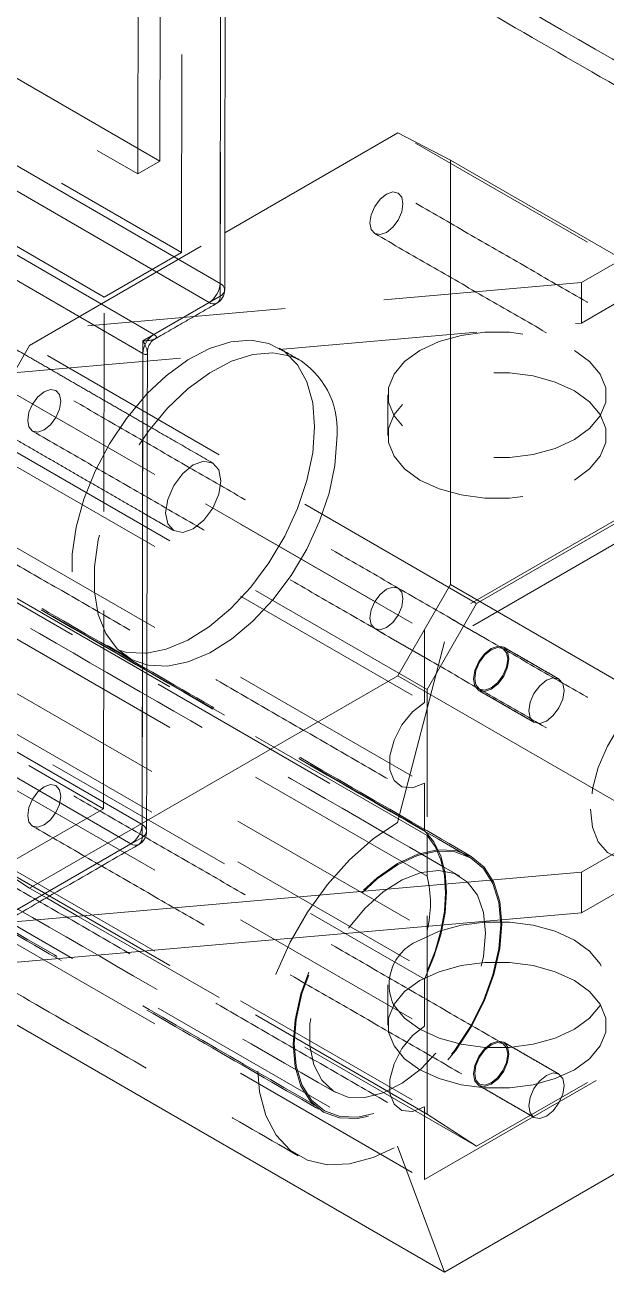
# Model space of a CAD drawing. Header units: millimetres. Extents: x 11 to 421, y 5 to 275.
# Drawn here: x 161.07 to 164.79, y 46.58 to 54.57 of the extents above; entities that cross this region are included whole.
import ezdxf

# ---------------------------------------------------------------- set-up
doc = ezdxf.new("R2010")
doc.units = ezdxf.units.MM
doc.linetypes.add('HIDDEN', pattern=[1.905, 1.27, -0.635])

msp = doc.modelspace()

# ---------------------------------------------------------------- linework, layer by layer
at = {"color": 7, "linetype": 'HIDDEN', "lineweight": 0}
for p, q in [((162.3219, 55.6632), (162.3173, 52.8353)), ((162.0701, 53.1144), (162.0741, 55.5617)), ((159.8822, 54.7241), (161.7905, 53.6183)), ((159.6527, 54.5151), (162.0701, 53.1144)), ((159.1578, 54.2294), (161.5752, 52.8286)), ((166.3197, 52.2287), (163.4559, 53.882)), ((161.7905, 53.6183), (161.7908, 53.7818)), ((161.9319, 53.7), (161.7905, 53.6183)), ((154.4988, 53.6486), (161.5698, 49.5512)), ((161.0967, 52.52), (162.3472, 53.2419)), ((162.0701, 53.1144), (161.5752, 52.8286)), ((164.8926, 53.0725), (164.632, 52.922)), ((164.632, 52.922), (160.7982, 52.5865)), ((164.632, 52.6628), (165.1172, 52.9428)), ((164.632, 52.922), (164.632, 52.6628)), ((161.5698, 49.5512), (161.5752, 52.8286)), ((162.3173, 52.8353), (161.8223, 52.5495)), ((160.7982, 52.3273), (164.632, 52.6628)), ((160.7805, 51.9684), (161.0967, 52.52)), ((163.9605, 50.8668), (161.0967, 52.52)), ((161.8223, 52.5495), (161.8171, 49.3673)), ((160.5737, 52.4569), (163.7557, 50.62)), ((166.6742, 52.4538), (163.6266, 50.6945)), ((160.7982, 52.3273), (163.6266, 50.6945)), ((163.9605, 50.8668), (166.3197, 52.2287)), ((163.6443, 50.3152), (160.7805, 51.9684)), ((160.7982, 51.8653), (163.6266, 50.2324)), ((159.5961, 51.7376), (163.6266, 49.4109)), ((160.7982, 51.3468), (163.6266, 49.7139)), ((165.0355, 51.3589), (163.7557, 50.62)), ((160.2714, 51.3005), (163.4534, 49.4636)), ((163.6443, 49.3796), (160.7805, 51.0328)), ((163.6443, 50.3152), (163.9605, 50.8668)), ((159.5961, 50.7855), (163.6266, 48.4588)), ((163.6443, 49.1192), (160.7805, 50.7724)), ((163.6266, 50.6945), (163.6266, 50.2324)), ((163.7557, 50.62), (163.4534, 49.4636)), ((160.7805, 50.4241), (163.6443, 48.7709)), ((163.6443, 47.5945), (163.6443, 50.3152)), ((160.7805, 50.1637), (163.6443, 48.5105)), ((160.7982, 49.7912), (163.6266, 48.1584)), ((163.6266, 49.7139), (163.6266, 49.4109)), ((161.5698, 49.5512), (159.7314, 48.4899)), ((161.8465, 49.4744), (161.0967, 49.0416)), ((161.8171, 49.3673), (160.0494, 48.3468)), ((163.6443, 49.3796), (163.6443, 49.1192)), ((160.2714, 49.2265), (163.4534, 47.3896)), ((161.0967, 49.0416), (160.7805, 49.2477)), ((163.6443, 47.5945), (160.7805, 49.2477)), ((160.7982, 49.2727), (163.6266, 47.6399)), ((161.204, 48.9796), (161.0967, 49.0416)), ((163.6266, 47.1752), (166.6742, 48.9345)), ((163.9605, 47.3883), (161.4088, 48.8614)), ((160.7982, 48.808), (163.6266, 47.1752)), ((163.6443, 48.7709), (163.6443, 48.5105)), ((166.3197, 48.7503), (163.9605, 47.3883)), ((163.6266, 48.4588), (163.6266, 48.1584)), ((163.6266, 47.6399), (163.6266, 47.1752)), ((163.9605, 47.3883), (163.6443, 47.5945)), ((163.4534, 47.3896), (163.7557, 46.5822))]:
    msp.add_line(p, q, dxfattribs=at)
at = {"color": 7, "linetype": 'Continuous', "lineweight": 15}
for p, q in [((162.3173, 52.9171), (162.3217, 55.6448)), ((161.9319, 53.7), (161.9349, 55.513)), ((161.7908, 53.7818), (161.7935, 55.4314)), ((160.0236, 54.8057), (161.9319, 53.7)), ((159.5949, 54.4946), (162.3173, 52.9171)), ((162.2464, 52.7947), (159.5241, 54.3722)), ((159.1705, 54.1681), (161.8929, 52.5906)), ((161.822, 52.4682), (159.029, 54.0866)), ((162.3472, 53.2419), (163.4559, 53.882)), ((163.4559, 53.882), (163.7928, 53.7074)), ((163.7928, 53.7074), (163.7928, 50.9867)), ((165.4722, 52.7379), (163.7928, 53.7074)), ((154.5339, 53.6694), (161.8171, 49.4491)), ((161.7463, 49.3267), (154.4631, 53.547)), ((161.8929, 52.5906), (162.2464, 52.7947)), ((161.8171, 49.4491), (161.822, 52.4682)), ((163.7928, 50.9867), (163.4559, 50.4035)), ((165.4722, 50.0172), (163.7928, 50.9867)), ((163.4559, 50.4035), (161.8465, 49.4744)), ((165.1353, 49.434), (163.4559, 50.4035)), ((165.4722, 49.6285), (164.632, 49.1435)), ((164.632, 48.8842), (165.6967, 49.4988)), ((159.9785, 48.3062), (161.7463, 49.3267)), ((164.632, 49.1435), (160.926, 48.8192)), ((164.632, 49.1435), (164.632, 48.8842)), ((161.4088, 48.8614), (161.204, 48.9796)), ((160.7982, 48.5488), (164.632, 48.8842)), ((160.5737, 48.4191), (163.7557, 46.5822)), ((163.7557, 46.5822), (165.0355, 47.3211))]:
    msp.add_line(p, q, dxfattribs=at)
at = {"color": 7, "linetype": 'Continuous', "lineweight": 15, "flags": 128}
for points in [[(163.2766, 53.3049), (163.2847, 53.3564), (163.3077, 53.4094), (163.3421, 53.4558), (163.3827, 53.4886), (163.4232, 53.5027), (163.4577, 53.496), (163.4807, 53.4695), (163.4887, 53.4273), (163.4807, 53.3758), (163.4577, 53.3228), (163.4232, 53.2764), (163.3827, 53.2436), (163.3421, 53.2295), (163.3077, 53.2362), (163.2847, 53.2627), (163.2766, 53.3049)], [(162.923, 51.9984), (162.9105, 52.1516), (162.8734, 52.2854), (162.8129, 52.3955), (162.731, 52.4785), (162.6302, 52.5316), (162.5138, 52.5531), (162.3856, 52.5424), (162.2496, 52.4997), (162.1103, 52.4265), (161.9721, 52.3251), (161.851, 52.211)], [(161.8483, 50.5478), (161.9721, 50.5738), (162.1103, 50.6319), (162.2496, 50.7196), (162.3856, 50.8339), (162.5138, 50.9712), (162.6302, 51.1271), (162.731, 51.2966), (162.8129, 51.4742), (162.8734, 51.6542), (162.9105, 51.8308), (162.923, 51.9984)], [(161.8481, 50.4727), (161.8581, 50.4708), (161.9809, 50.4653), (162.1136, 50.4921), (162.2517, 50.5503), (162.3911, 50.6379), (162.527, 50.7523), (162.6552, 50.8896), (162.7716, 51.0455), (162.8724, 51.2149), (162.9544, 51.3925), (163.0149, 51.5725), (163.052, 51.7492), (163.0645, 51.9168)], [(162.322, 51.6514), (162.3085, 51.7218), (162.2702, 51.7659), (162.2702, 51.7659)], [(162.0202, 51.3329), (162.0776, 51.3217), (162.1452, 51.3452), (162.2129, 51.3998), (162.2702, 51.4772), (162.3085, 51.5655), (162.322, 51.6514)], [(163.2766, 50.7736), (163.2847, 50.8251), (163.3077, 50.8781), (163.3421, 50.9245), (163.3827, 50.9573), (163.4232, 50.9714), (163.4577, 50.9647), (163.4807, 50.9383), (163.4887, 50.896), (163.4807, 50.8445), (163.4577, 50.7915), (163.4232, 50.7451), (163.3827, 50.7123), (163.3421, 50.6982), (163.3077, 50.7049), (163.2847, 50.7314), (163.2766, 50.7736)], [(164.587, 48.45), (164.4644, 48.5065), (164.3232, 48.5457), (164.1704, 48.5659), (164.0136, 48.5659), (163.8608, 48.5457), (163.7196, 48.5065), (163.597, 48.45), (163.4993, 48.3793), (163.4313, 48.2978), (163.3964, 48.2095), (163.3964, 48.1191), (163.4313, 48.0308), (163.4993, 47.9493), (163.597, 47.8786), (163.7196, 47.8221), (163.8608, 47.7829), (164.0136, 47.7627), (164.1704, 47.7627), (164.3232, 47.7829), (164.4644, 47.8221), (164.587, 47.8786), (164.6847, 47.9493), (164.7527, 48.0308), (164.7876, 48.1191), (164.7876, 48.2095), (164.7527, 48.2978), (164.6847, 48.3793), (164.587, 48.45)], [(164.755, 48.2939), (164.7527, 48.2901), (164.6847, 48.2086), (164.587, 48.1378), (164.4644, 48.0814), (164.3232, 48.0421), (164.1704, 48.022), (164.0136, 48.022), (163.8608, 48.0421), (163.7196, 48.0814), (163.597, 48.1378), (163.4993, 48.2086), (163.4313, 48.2901), (163.429, 48.2939)]]:
    msp.add_lwpolyline(points, dxfattribs=at)
at = {"color": 7, "linetype": 'HIDDEN', "lineweight": 0, "flags": 128}
for points in [[(164.587, 52.4878), (164.6847, 52.4171), (164.7527, 52.3356), (164.7876, 52.2473), (164.7876, 52.1568), (164.7527, 52.0686), (164.6847, 51.9871), (164.587, 51.9164), (164.4644, 51.8599), (164.3232, 51.8207), (164.1704, 51.8005), (164.0136, 51.8005), (163.8608, 51.8207), (163.7196, 51.8599), (163.597, 51.9164), (163.4993, 51.9871), (163.4313, 52.0686), (163.3964, 52.1568), (163.3964, 52.2473), (163.4313, 52.3356), (163.4993, 52.4171), (163.597, 52.4878), (163.7196, 52.5443), (163.8608, 52.5835), (164.0136, 52.6037), (164.1704, 52.6037), (164.3232, 52.5835), (164.4644, 52.5443), (164.587, 52.4878)], [(162.8366, 52.4204), (162.7716, 52.4499), (162.6552, 52.4715), (162.527, 52.4607), (162.3911, 52.4181), (162.2517, 52.3449), (162.1136, 52.2435), (161.9809, 52.1172), (161.8581, 51.97), (161.7491, 51.8066), (161.6574, 51.6324), (161.5859, 51.4529), (161.5369, 51.2738), (161.512, 51.101), (161.512, 50.94), (161.5369, 50.7959), (161.5859, 50.6735), (161.6574, 50.5765), (161.7491, 50.5082), (161.8481, 50.4727)], [(164.587, 51.6571), (164.6847, 51.7278), (164.7527, 51.8094), (164.7876, 51.8976), (164.7876, 51.9881), (164.7527, 52.0763), (164.6847, 52.1578), (164.587, 52.2286), (164.4644, 52.285), (164.3232, 52.3243), (164.1704, 52.3444), (164.0136, 52.3444), (163.8608, 52.3243), (163.7196, 52.285), (163.597, 52.2286), (163.4993, 52.1578), (163.4313, 52.0763), (163.3964, 51.9881), (163.3964, 51.8976), (163.4313, 51.8094), (163.4993, 51.7278), (163.597, 51.6571), (163.7196, 51.6007), (163.8608, 51.5614), (164.0136, 51.5413), (164.1704, 51.5413), (164.3232, 51.5614), (164.4644, 51.6007), (164.587, 51.6571)], [(161.0846, 52.0394), (161.0926, 52.091), (161.1156, 52.144), (161.15, 52.1904), (161.1906, 52.2231), (161.2312, 52.2372), (161.2656, 52.2306), (161.2886, 52.2041), (161.2967, 52.1619), (161.2886, 52.1104), (161.2656, 52.0573), (161.2312, 52.0109), (161.1906, 51.9782), (161.15, 51.9641), (161.1156, 51.9708), (161.0926, 51.9972), (161.0846, 52.0394)], [(161.851, 52.211), (161.8395, 52.1988), (161.7167, 52.0516), (161.6077, 51.8883), (161.516, 51.7141), (161.4444, 51.5345), (161.3954, 51.3555), (161.3705, 51.1827), (161.3705, 51.0216), (161.3954, 50.8776), (161.4444, 50.7551), (161.516, 50.6582), (161.6077, 50.5899), (161.7167, 50.5524), (161.8395, 50.547), (161.8483, 50.5478)], [(162.2702, 51.7659), (162.2129, 51.777), (162.1452, 51.7535), (162.0776, 51.6989), (162.0202, 51.6216), (161.9819, 51.5332), (161.9684, 51.4473), (161.9819, 51.377), (162.0202, 51.3329), (162.0202, 51.3329)], [(164.1675, 50.5127), (164.1589, 50.5578), (164.1344, 50.586), (164.0977, 50.5931), (164.0544, 50.5781), (164.0111, 50.5431), (163.9744, 50.4936), (163.9499, 50.4371), (163.9413, 50.3821), (163.9499, 50.3371), (163.9744, 50.3089), (164.0111, 50.3017), (164.0544, 50.3168), (164.0977, 50.3517), (164.1344, 50.4012), (164.1589, 50.4578), (164.1675, 50.5127)], [(163.9483, 50.3862), (163.9564, 50.4377), (163.9794, 50.4907), (164.0138, 50.5372), (164.0544, 50.5699), (164.095, 50.584), (164.1294, 50.5773), (164.1524, 50.5509), (164.1605, 50.5087), (164.1524, 50.4571), (164.1294, 50.4041), (164.095, 50.3577), (164.0544, 50.325), (164.0138, 50.3108), (163.9794, 50.3175), (163.9564, 50.344), (163.9483, 50.3862)], [(164.5211, 50.3086), (164.5125, 50.3537), (164.488, 50.3819), (164.4513, 50.389), (164.408, 50.374), (164.3647, 50.339), (164.328, 50.2895), (164.3034, 50.233), (164.2948, 50.178), (164.3034, 50.133), (164.328, 50.1048), (164.3647, 50.0976), (164.408, 50.1127), (164.4513, 50.1476), (164.488, 50.1971), (164.5125, 50.2537), (164.5211, 50.3086)], [(164.6908, 49.5492), (164.7032, 49.4339), (164.7397, 49.3392), (164.7983, 49.2701), (164.876, 49.2303), (164.9684, 49.2221), (165.0706, 49.2457), (165.1772, 49.3001), (165.2822, 49.3822), (165.3802, 49.4875), (165.4658, 49.6105), (165.5344, 49.7445), (165.5823, 49.8823), (165.6069, 50.0164), (165.6069, 50.1397), (165.5823, 50.2454), (165.5344, 50.3278), (165.4658, 50.3826), (165.3802, 50.4068), (165.2822, 50.3991), (165.1772, 50.3598), (165.0706, 50.2911), (164.9684, 50.1968), (164.876, 50.0818), (164.7983, 49.9524), (164.7397, 49.8156), (164.7032, 49.6787), (164.6908, 49.5492)], [(163.6266, 50.2324), (163.5498, 50.1725), (163.4823, 50.0885), (163.4322, 49.9906), (163.4055, 49.8906), (163.4055, 49.8005), (163.4322, 49.7313), (163.4823, 49.6913), (163.5498, 49.6852), (163.6266, 49.7139)], [(161.0846, 49.5082), (161.0926, 49.5597), (161.1156, 49.6127), (161.15, 49.6591), (161.1906, 49.6919), (161.2312, 49.706), (161.2656, 49.6993), (161.2886, 49.6728), (161.2967, 49.6306), (161.2886, 49.5791), (161.2656, 49.5261), (161.2312, 49.4797), (161.1906, 49.4469), (161.15, 49.4328), (161.1156, 49.4395), (161.0926, 49.4659), (161.0846, 49.5082)], [(163.4534, 49.4636), (163.2974, 49.3578), (163.1462, 49.2238), (163.0044, 49.0655), (162.8761, 48.8878), (162.7654, 48.6961), (162.6757, 48.4962), (162.6095, 48.2941), (162.569, 48.0961), (162.5553, 47.9082), (162.569, 47.736), (162.6095, 47.5848), (162.6757, 47.4591), (162.7654, 47.3629), (162.8761, 47.299), (163.0044, 47.2693), (163.1462, 47.2748), (163.2974, 47.3153), (163.4534, 47.3896)], [(163.6266, 48.4588), (163.6875, 48.601), (163.7322, 48.744), (163.7595, 48.8839), (163.7687, 49.0169), (163.7595, 49.1392), (163.7322, 49.2476), (163.6875, 49.339), (163.6266, 49.4109)], [(163.6443, 48.5105), (163.6948, 48.6393), (163.7316, 48.7679), (163.7541, 48.8933), (163.7617, 49.0128), (163.7541, 49.1235), (163.7316, 49.2231), (163.6948, 49.309), (163.6443, 49.3796)], [(164.1223, 48.8128), (164.1094, 48.9561), (164.0714, 49.079), (164.0096, 49.1768), (163.9264, 49.2459), (163.825, 49.2834), (163.7094, 49.288), (163.5839, 49.2596), (163.4534, 49.1991), (163.3229, 49.1089), (163.1974, 48.9925), (163.0817, 48.8543), (162.9804, 48.6998), (162.8972, 48.5347), (162.8354, 48.3655), (162.7973, 48.1986), (162.7844, 48.0405), (162.7973, 47.8972), (162.8354, 47.7742), (162.8972, 47.6764), (162.9804, 47.6074), (163.0817, 47.5698), (163.1974, 47.5652), (163.3229, 47.5937), (163.4534, 47.6542), (163.5839, 47.7443), (163.7094, 47.8607), (163.825, 47.9989), (163.9264, 48.1535), (164.0096, 48.3185), (164.0714, 48.4878), (164.1094, 48.6547), (164.1223, 48.8128)], [(164.1152, 48.8087), (164.1025, 48.9505), (164.0648, 49.0721), (164.0037, 49.1689), (163.9214, 49.2372), (163.8211, 49.2744), (163.7066, 49.2789), (163.5825, 49.2508), (163.4534, 49.1909), (163.3242, 49.1017), (163.2001, 48.9865), (163.0857, 48.8498), (162.9854, 48.6969), (162.9031, 48.5335), (162.8419, 48.3661), (162.8042, 48.201), (162.7915, 48.0445), (162.8042, 47.9028), (162.8419, 47.7811), (162.9031, 47.6843), (162.9854, 47.616), (163.0857, 47.5789), (163.2001, 47.5743), (163.3242, 47.6025), (163.4534, 47.6623), (163.5825, 47.7516), (163.7066, 47.8667), (163.8211, 48.0034), (163.9214, 48.1564), (164.0037, 48.3197), (164.0648, 48.4871), (164.1025, 48.6523), (164.1152, 48.8087)], [(164.0183, 48.7528), (164.0051, 48.8854), (163.9661, 48.9966), (163.9031, 49.0811), (163.8191, 49.135), (163.718, 49.1558), (163.6045, 49.1425), (163.484, 49.0957), (163.362, 49.0177), (163.2443, 48.912), (163.1363, 48.7836), (163.0432, 48.6385), (162.9693, 48.4835), (162.918, 48.3259), (162.8917, 48.1729), (162.8917, 48.0318), (162.918, 47.9092), (162.9693, 47.8108), (163.0432, 47.7412), (163.1363, 47.7036), (163.2443, 47.6998), (163.362, 47.73), (163.484, 47.7928), (163.6045, 47.8852), (163.718, 48.003), (163.8191, 48.1405), (163.9031, 48.2914), (163.9661, 48.4487), (164.0051, 48.6049), (164.0183, 48.7528)], [(163.597, 48.7093), (163.7196, 48.7657), (163.8608, 48.805), (164.0136, 48.8251), (164.1704, 48.8251), (164.3232, 48.805), (164.4644, 48.7657), (164.587, 48.7093), (164.6847, 48.6385), (164.7527, 48.557), (164.7876, 48.4688), (164.7876, 48.3783), (164.755, 48.2939)], [(163.6266, 48.1584), (163.5498, 48.0985), (163.4823, 48.0145), (163.4322, 47.9166), (163.4055, 47.8166), (163.4055, 47.7265), (163.4322, 47.6573), (163.4823, 47.6173), (163.5498, 47.6112), (163.6266, 47.6399)], [(164.1675, 47.9815), (164.1589, 48.0265), (164.1344, 48.0547), (164.0977, 48.0619), (164.0544, 48.0468), (164.0111, 48.0119), (163.9744, 47.9624), (163.9499, 47.9058), (163.9413, 47.8508), (163.9499, 47.8058), (163.9744, 47.7776), (164.0111, 47.7705), (164.0544, 47.7855), (164.0977, 47.8204), (164.1344, 47.87), (164.1589, 47.9265), (164.1675, 47.9815)], [(163.9483, 47.8549), (163.9564, 47.9065), (163.9794, 47.9595), (164.0138, 48.0059), (164.0544, 48.0386), (164.095, 48.0527), (164.1294, 48.0461), (164.1524, 48.0196), (164.1605, 47.9774), (164.1524, 47.9259), (164.1294, 47.8728), (164.095, 47.8264), (164.0544, 47.7937), (164.0138, 47.7796), (163.9794, 47.7863), (163.9564, 47.8127), (163.9483, 47.8549)], [(164.5211, 47.7774), (164.5125, 47.8224), (164.488, 47.8506), (164.4513, 47.8578), (164.408, 47.8427), (164.3647, 47.8078), (164.328, 47.7583), (164.3034, 47.7017), (164.2948, 47.6467), (164.3034, 47.6017), (164.328, 47.5735), (164.3647, 47.5664), (164.408, 47.5814), (164.4513, 47.6163), (164.488, 47.6659), (164.5125, 47.7224), (164.5211, 47.7774)]]:
    msp.add_lwpolyline(points, dxfattribs=at)
at = {"color": 7, "linetype": 'Continuous', "lineweight": 15}
for centre, radius, start, end in [((162.1635, 52.9244), 0.1539, 302.59206, 357.28336), ((162.2986, 52.8728), 0.0481, 3.97393, 67.12969), ((162.2466, 52.8762), 0.1, 299.99731, 359.90661), ((162.2756, 52.8329), 0.048, 232.64865, 295.89657), ((161.9758, 52.4609), 0.1539, 122.59165, 177.28377), ((162.5322, 51.9793), 0.5359, 353.29711, 55.3907), ((161.6634, 49.4564), 0.1539, 302.59172, 357.28382), ((161.7464, 49.4082), 0.1, 299.99731, 359.90661), ((161.7983, 49.4047), 0.0482, 4.05001, 67.05441), ((161.7756, 49.3664), 0.0494, 233.61202, 294.9332)]:
    msp.add_arc(centre, radius, start, end, dxfattribs=at)
at = {"color": 7, "linetype": 'HIDDEN', "lineweight": 0}
for centre, radius, start, end in [((162.2673, 52.8304), 0.0502, 305.64891, 5.51877), ((162.2965, 52.8811), 0.0503, 294.403, 354.2641), ((161.7963, 49.4131), 0.0503, 294.4032, 354.26405), ((161.7671, 49.3624), 0.0502, 305.64902, 5.51862), ((162.9182, 48.945), 0.7466, 346.50986, 13.49014), ((163.7065, 48.4233), 0.3062, 110.95254, 204.99672)]:
    msp.add_arc(centre, radius, start, end, dxfattribs=at)
at = {"color": 7, "linetype": 'Continuous', "lineweight": 15}
for major_axis, ratio, start_param, end_param in [((0.1579, -0.0193), 0.228859, 5.98797, 6.775167), ((-0.0955, 0.1272), 0.227882, 2.648882, 3.435223)]:
    msp.add_ellipse((161.7516, 52.5905), major_axis=major_axis, ratio=ratio, start_param=start_param, end_param=end_param, dxfattribs=at)
at = {"color": 7, "linetype": 'HIDDEN', "lineweight": 0}
for major_axis, ratio, start_param, end_param in [((0.1579, -0.0193), 0.228859, 5.204371, 5.98797), ((-0.0955, 0.1272), 0.227882, 3.435223, 4.219679)]:
    msp.add_ellipse((161.7516, 52.5905), major_axis=major_axis, ratio=ratio, start_param=start_param, end_param=end_param, dxfattribs=at)
for points in [[(170.4749, 52.9414), (156.6863, 60.9014)], [(155.8874, 59.5175), (169.676, 51.5575)], [(163.8528, 49.1186), (150.0643, 57.0786)], [(163.9213, 49.2372), (150.8692, 56.7721)], [(149.2653, 55.6946), (163.0539, 47.7346)], [(151.9233, 54.002), (162.9854, 47.616)], [(166.3214, 51.8428), (163.4577, 53.496)], [(163.3077, 53.2362), (166.1714, 51.583)], [(163.9263, 49.2459), (157.8452, 52.7565)], [(161.8506, 52.0081), (160.9974, 52.5007)], [(164.1294, 50.5773), (161.2656, 52.2306)], [(163.392, 52.2021), (163.392, 51.9428)], [(160.7474, 52.0676), (161.8497, 51.4313)], [(161.1156, 51.9708), (163.9794, 50.3175)], [(160.6394, 51.331), (163.4679, 49.6982)], [(156.8993, 51.1179), (162.9804, 47.6073)], [(166.3214, 49.3115), (163.4577, 50.9647)], [(163.3077, 50.7049), (166.1714, 49.0517)], [(161.5953, 50.5967), (161.7367, 50.5151)], [(164.488, 50.3819), (164.1344, 50.586)], [(157.4444, 50.4291), (162.8184, 47.3267)], [(163.9744, 50.3089), (164.328, 50.1048)], [(164.1294, 48.0461), (161.2656, 49.6993)], [(161.1156, 49.4395), (163.9794, 47.7862)], [(160.6394, 49.257), (163.4679, 47.6242)], [(163.392, 48.4236), (163.392, 48.1643)], [(164.488, 47.8506), (164.1344, 48.0547)], [(163.9744, 47.7776), (164.328, 47.5735)]]:
    msp.add_open_spline(points, degree=1, dxfattribs=at)
at = {"color": 7, "linetype": 'Continuous', "lineweight": 15}
for points in [[(159.5288, 57.2571), (166.4941, 53.2361)], [(162.3466, 52.8761), (162.3511, 55.6279)], [(161.9014, 52.5615), (162.2966, 52.7896)], [(162.8366, 52.4204), (162.6952, 52.502)], [(161.8464, 49.4081), (161.8514, 52.4751)], [(162.2702, 51.7659), (161.8506, 52.0081)], [(161.8497, 51.4313), (162.0202, 51.3329)], [(160.0286, 48.3011), (161.7964, 49.3216)]]:
    msp.add_open_spline(points, degree=1, dxfattribs=at)
msp.add_open_spline([(161.8524, 52.4751), (161.8527, 52.4843), (161.8535, 52.5057), (161.8698, 52.535), (161.8867, 52.554), (161.8979, 52.5592), (161.8986, 52.5595)], degree=3, knots=[0, 0, 0, 0, 0.271927, 0.631551, 0.976052, 1, 1, 1, 1], dxfattribs=at)

doc.saveas('drawing.dxf')
